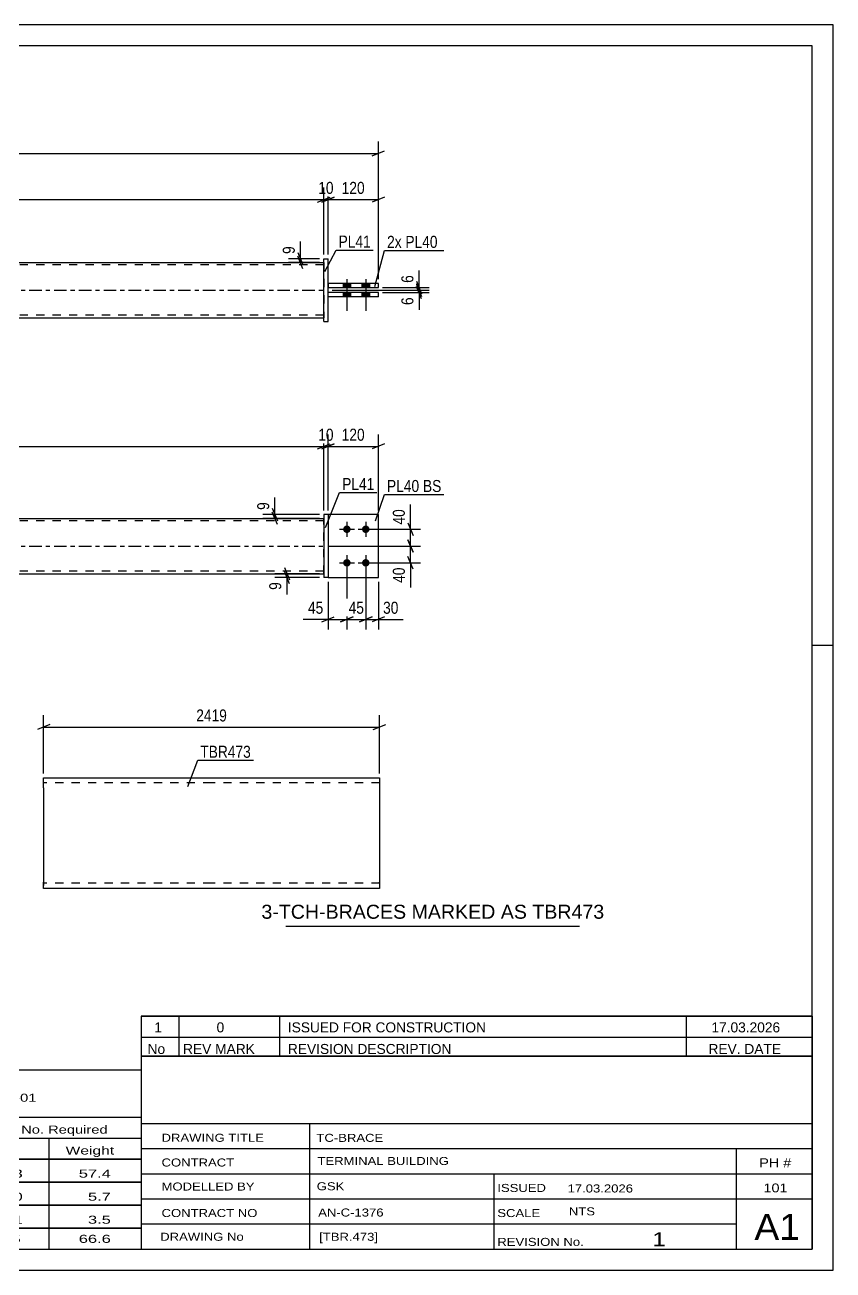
# Model space of a CAD drawing. Header units: millimetres. Extents: x 0 to 420, y 0 to 297.
# Drawn here: x 227.3 to 420, y 0 to 297 of the extents above; entities that cross this region are included whole.
import ezdxf

# ---------------------------------------------------------------- set-up
doc = ezdxf.new("R2010")
doc.units = ezdxf.units.MM
doc.linetypes.add('DXK_LINE_DOT2', pattern=[3.9198, 1.9599, -1.9599])
doc.linetypes.add('DXK_LINE_DOT3', pattern=[5.9187, 2.979, -0.9799, 0.9799, -0.9799])
doc.styles.add('Arial', font='ARIAL.TTF', dxfattribs={"height": 0.2})
doc.styles.add('Arial Narrow', font='ARIALN.TTF', dxfattribs={"height": 0.2})

# ---------------------------------------------------------------- blocks, each defined once
blk = doc.blocks.new('Unknown-582683699-1127')
at = {"color": 5, "linetype": 'Continuous'}
for p, q in [((420, 297), (0, 297)), ((420, 0), (420, 297)), ((415, 292), (5, 292)), ((415, 5), (415, 292)), ((420, 149), (415, 149)), ((5, 5), (415, 5)), ((0, 0), (420, 0))]:
    blk.add_line(p, q, dxfattribs=at)
blk = doc.blocks.new('Part-582683699-1392 - 1364')
at = {"color": 7, "linetype": 'DXK_LINE_DOT2'}
for p, q in [((311.57, 180.2), (299.57, 180.2)), ((299.57, 180.2), (299.57, 165.2)), ((311.57, 165.2), (311.57, 180.2)), ((299.57, 165.2), (311.57, 165.2))]:
    blk.add_line(p, q, dxfattribs=at)
blk = doc.blocks.new('Part-582683699-1413 - 1364')
at = {"color": 2, "linetype": 'Continuous'}
for p, q in [((299.57, 180.2), (298.57, 180.2)), ((298.57, 180.2), (298.57, 165.2)), ((299.57, 180.2), (299.57, 165.2)), ((299.57, 165.2), (298.57, 165.2))]:
    blk.add_line(p, q, dxfattribs=at)
blk = doc.blocks.new('Part-582683699-1397 - 1364')
at = {"color": 2, "linetype": 'Continuous'}
for p, q in [((311.57, 180.2), (299.57, 180.2)), ((311.57, 165.2), (311.57, 180.2)), ((299.57, 165.2), (311.57, 165.2))]:
    blk.add_line(p, q, dxfattribs=at)
at = {"color": 7, "linetype": 'DXK_LINE_DOT2'}
blk.add_line((299.57, 180.2), (299.57, 165.2), dxfattribs=at)
blk = doc.blocks.new('Part-582683699-1412 - 1364')
at = {"linetype": 'Continuous'}
blk.add_hatch(color=2, dxfattribs=at).paths.add_polyline_path([(152.47, 179.3), (151.67, 180.7), (153.27, 180.7)])
at = {"color": 2, "linetype": 'Continuous'}
for p, q in [((122.47, 179.3), (210.47, 179.3)), ((152.47, 179.3), (151.67, 180.7)), ((151.67, 180.7), (153.27, 180.7)), ((153.27, 180.7), (152.47, 179.3)), ((210.57, 179.3), (298.57, 179.3)), ((122.47, 166.1), (210.47, 166.1)), ((210.57, 166.1), (298.57, 166.1))]:
    blk.add_line(p, q, dxfattribs=at)
at = {"color": 7, "linetype": 'DXK_LINE_DOT2'}
for p, q in [((122.47, 166.1), (122.47, 179.3)), ((210.47, 178.7), (122.47, 178.7)), ((298.57, 178.7), (210.57, 178.7)), ((298.57, 166.1), (298.57, 179.3)), ((210.47, 166.7), (122.47, 166.7)), ((298.57, 166.7), (210.57, 166.7))]:
    blk.add_line(p, q, dxfattribs=at)
at = {"color": 7, "linetype": 'DXK_LINE_DOT3'}
for p, q in [((122.47, 172.7), (210.47, 172.7)), ((210.57, 172.7), (298.57, 172.7))]:
    blk.add_line(p, q, dxfattribs=at)
at = {"color": 2, "linetype": 'Continuous'}
blk.add_circle((152.47, 180.2), 1, dxfattribs=at)
blk = doc.blocks.new('Bolt-582683699-1425 - 1364')
at = {"linetype": 'Continuous'}
for points in [[(304.07, 177.6, -1), (304.07, 175.8, -1)], [(308.57, 177.6, -1), (308.57, 175.8, -1)], [(304.07, 169.6, -1), (304.07, 167.8, -1)], [(308.57, 169.6, -1), (308.57, 167.8, -1)]]:
    blk.add_hatch(color=1, dxfattribs=at).paths.add_polyline_path(points)
at = {"color": 1, "linetype": 'Continuous'}
for p, q in [((304.07, 178.5), (304.07, 174.9)), ((308.57, 178.5), (308.57, 174.9)), ((302.27, 176.7), (305.87, 176.7)), ((306.77, 176.7), (310.37, 176.7)), ((304.07, 170.5), (304.07, 166.9)), ((308.57, 170.5), (308.57, 166.9)), ((302.27, 168.7), (305.87, 168.7)), ((306.77, 168.7), (310.37, 168.7))]:
    blk.add_line(p, q, dxfattribs=at)
blk = doc.blocks.new('Part-582683699-1801 - 1765')
at = {"color": 2, "linetype": 'Continuous'}
for p, q in [((311.57, 235.34), (299.57, 235.34)), ((299.57, 235.34), (299.57, 234.34)), ((311.57, 234.34), (311.57, 235.34)), ((299.57, 234.34), (311.57, 234.34))]:
    blk.add_line(p, q, dxfattribs=at)
blk = doc.blocks.new('Bolt-582683699-1770 - 1765')
at = {"linetype": 'Continuous'}
for points in [[(304.97, 235.34), (303.17, 235.34), (303.17, 234.34), (304.97, 234.34)], [(304.97, 235.34), (303.17, 235.34), (303.17, 234.34), (304.97, 234.34)], [(309.47, 235.34), (307.67, 235.34), (307.67, 234.34), (309.47, 234.34)], [(309.47, 235.34), (307.67, 235.34), (307.67, 234.34), (309.47, 234.34)], [(304.97, 233.14), (303.17, 233.14), (303.17, 232.14), (304.97, 232.14)], [(304.97, 233.14), (303.17, 233.14), (303.17, 232.14), (304.97, 232.14)], [(309.47, 233.14), (307.67, 233.14), (307.67, 232.14), (309.47, 232.14)], [(309.47, 233.14), (307.67, 233.14), (307.67, 232.14), (309.47, 232.14)]]:
    blk.add_hatch(color=1, dxfattribs=at).paths.add_polyline_path(points)
at = {"color": 1, "linetype": 'Continuous'}
for p, q in [((303.17, 235.34), (303.17, 234.34)), ((303.17, 235.34), (303.17, 234.34)), ((304.07, 236.34), (304.07, 228.84)), ((304.07, 236.34), (304.07, 228.84)), ((304.97, 235.34), (304.97, 234.34)), ((304.97, 235.34), (304.97, 234.34)), ((307.67, 235.34), (307.67, 234.34)), ((307.67, 235.34), (307.67, 234.34)), ((308.57, 236.34), (308.57, 228.84)), ((308.57, 236.34), (308.57, 228.84)), ((309.47, 235.34), (309.47, 234.34)), ((309.47, 235.34), (309.47, 234.34)), ((303.17, 233.14), (303.17, 232.14)), ((303.17, 233.14), (303.17, 232.14)), ((304.97, 233.14), (304.97, 232.14)), ((304.97, 233.14), (304.97, 232.14)), ((307.67, 233.14), (307.67, 232.14)), ((307.67, 233.14), (307.67, 232.14)), ((309.47, 233.14), (309.47, 232.14)), ((309.47, 233.14), (309.47, 232.14))]:
    blk.add_line(p, q, dxfattribs=at)
blk = doc.blocks.new('Part-582683699-1796 - 1765')
at = {"color": 2, "linetype": 'Continuous'}
for p, q in [((298.57, 226.24), (298.57, 241.24)), ((298.57, 241.24), (299.57, 241.24)), ((299.57, 226.24), (299.57, 241.24)), ((298.57, 226.24), (299.57, 226.24))]:
    blk.add_line(p, q, dxfattribs=at)
blk = doc.blocks.new('Part-582683699-1806 - 1765')
at = {"color": 2, "linetype": 'Continuous'}
for p, q in [((299.57, 232.14), (299.57, 233.14)), ((311.57, 233.14), (299.57, 233.14)), ((311.57, 232.14), (299.57, 232.14)), ((311.57, 232.14), (311.57, 233.14))]:
    blk.add_line(p, q, dxfattribs=at)
blk = doc.blocks.new('Part-582683699-1811 - 1765')
at = {"linetype": 'Continuous'}
blk.add_hatch(color=2, dxfattribs=at).paths.add_polyline_path([(152.47, 233.74), (151.67, 235.14), (153.27, 235.14)])
at = {"color": 2, "linetype": 'Continuous'}
for p, q in [((122.47, 240.34), (210.47, 240.34)), ((210.57, 240.34), (298.57, 240.34)), ((152.47, 233.74), (151.67, 235.14)), ((151.67, 235.14), (153.27, 235.14)), ((153.27, 235.14), (152.47, 233.74)), ((122.47, 227.14), (210.47, 227.14)), ((210.57, 227.14), (298.57, 227.14))]:
    blk.add_line(p, q, dxfattribs=at)
at = {"color": 7, "linetype": 'DXK_LINE_DOT2'}
for p, q in [((122.47, 227.14), (122.47, 240.34)), ((210.47, 239.74), (122.47, 239.74)), ((298.57, 239.74), (210.57, 239.74)), ((298.57, 240.34), (298.57, 227.14)), ((210.47, 227.74), (122.47, 227.74)), ((298.57, 227.74), (210.57, 227.74))]:
    blk.add_line(p, q, dxfattribs=at)
at = {"color": 7, "linetype": 'DXK_LINE_DOT3'}
for p, q in [((122.47, 233.74), (210.47, 233.74)), ((210.57, 233.74), (298.57, 233.74))]:
    blk.add_line(p, q, dxfattribs=at)
at = {"color": 2, "linetype": 'Continuous'}
blk.add_circle((152.47, 234.64), 1, dxfattribs=at)
blk = doc.blocks.new('Part-582683699-2281 - 2275')
at = {"color": 2, "linetype": 'Continuous'}
for p, q in [((231.76, 115.05), (231.76, 117.45)), ((231.76, 117.45), (271.76, 117.45)), ((271.86, 117.45), (311.86, 117.45)), ((311.86, 117.45), (311.86, 117.27)), ((311.86, 117.27), (311.86, 115.05)), ((231.76, 115.05), (231.76, 92.54)), ((311.86, 115.05), (311.86, 91.05)), ((231.76, 91.24), (231.76, 92.54)), ((231.76, 91.05), (231.76, 91.24)), ((271.76, 91.05), (231.76, 91.05)), ((311.86, 91.05), (271.86, 91.05))]:
    blk.add_line(p, q, dxfattribs=at)
at = {"color": 7, "linetype": 'DXK_LINE_DOT2'}
for p, q in [((271.76, 116.25), (231.76, 116.25)), ((311.86, 116.25), (271.86, 116.25)), ((311.86, 116.75), (311.86, 115.05)), ((231.76, 92.54), (231.76, 91.76)), ((231.76, 92.25), (231.76, 92.35)), ((271.76, 92.25), (231.76, 92.25)), ((311.86, 92.25), (271.86, 92.25)), ((311.86, 92.35), (311.86, 92.54)), ((311.86, 92.25), (311.86, 92.35)), ((311.86, 92.25), (311.86, 92.35))]:
    blk.add_line(p, q, dxfattribs=at)
blk = doc.blocks.new('StraightDimension-582683699-1557 - 1364')
at = {"color": 7, "linetype": 'Continuous'}
for p, q in [((289.17, 167.6), (290.37, 164.6)), ((290.37, 163.7), (289.17, 166.7)), ((297.57, 166.1), (286.92, 166.1)), ((297.57, 165.2), (286.92, 165.2)), ((289.77, 165.2), (289.77, 166.1))]:
    blk.add_line(p, q, dxfattribs=at)
at = {"color": 0}
blk.add_wipeout([(289.02, 164.67), (284.82, 164.67), (284.82, 161.65), (289.02, 161.65)], dxfattribs=at)
at = {"color": 7, "linetype": 'Continuous'}
blk.add_line((289.77, 165.2), (289.77, 161.12), dxfattribs=at)
blk.add_line((289.77, 165.2), (289.77, 161.12), dxfattribs=at)
at = {"color": 3, "style": 'Arial Narrow'}
blk.add_text('9', height=2.86, rotation=90.0002, dxfattribs=at).set_placement((288.42, 162.25))
blk = doc.blocks.new('StraightDimension-582683699-1489 - 1364')
at = {"color": 7, "linetype": 'Continuous'}
for p, q in [((299.57, 172.7), (321.64, 172.7)), ((318.64, 174.2), (319.84, 171.2)), ((319.24, 168.7), (319.24, 172.7)), ((319.84, 167.2), (318.64, 170.2)), ((309.57, 168.7), (321.64, 168.7))]:
    blk.add_line(p, q, dxfattribs=at)
at = {"color": 0}
blk.add_wipeout([(318.49, 168.17), (314.29, 168.17), (314.29, 163.32), (318.49, 163.32)], dxfattribs=at)
at = {"color": 7, "linetype": 'Continuous'}
blk.add_line((319.24, 168.7), (319.24, 162.79), dxfattribs=at)
blk.add_line((319.24, 168.7), (319.24, 162.79), dxfattribs=at)
at = {"color": 3, "style": 'Arial Narrow'}
blk.add_text('40', height=2.863, rotation=90.0002, dxfattribs=at).set_placement((317.89, 163.92))
blk = doc.blocks.new('StraightDimension-582683699-1692 - 1364')
at = {"color": 7, "linetype": 'Continuous'}
for p, q in [((122.47, 181.2), (122.47, 199.32)), ((298.57, 181.2), (298.57, 199.32)), ((123.97, 197.07), (120.97, 195.87)), ((122.47, 196.47), (298.57, 196.47)), ((297.07, 195.87), (300.07, 197.07))]:
    blk.add_line(p, q, dxfattribs=at)
at = {"color": 0}
blk.add_wipeout([(214.78, 197.22), (214.78, 201.42), (206.27, 201.42), (206.27, 197.22)], dxfattribs=at)
at = {"color": 3, "style": 'Arial Narrow'}
blk.add_text('2419', height=2.863, dxfattribs=at).set_placement((206.87, 197.82))
blk = doc.blocks.new('StraightDimension-582683699-1517 - 1364')
at = {"color": 7, "linetype": 'Continuous'}
for p, q in [((304.07, 167.7), (304.07, 152.8)), ((299.57, 164.2), (299.57, 152.8)), ((298.07, 154.6), (301.07, 155.8)), ((299.57, 155.2), (304.07, 155.2)), ((305.57, 155.8), (302.57, 154.6))]:
    blk.add_line(p, q, dxfattribs=at)
at = {"color": 0}
blk.add_wipeout([(299.05, 155.95), (299.05, 160.15), (294.19, 160.15), (294.19, 155.95)], dxfattribs=at)
at = {"color": 7, "linetype": 'Continuous'}
blk.add_line((299.57, 155.2), (293.67, 155.2), dxfattribs=at)
blk.add_line((299.57, 155.2), (293.67, 155.2), dxfattribs=at)
at = {"color": 3, "style": 'Arial Narrow'}
blk.add_text('45', height=2.863, dxfattribs=at).set_placement((294.79, 156.55))
blk = doc.blocks.new('StraightDimension-582683699-1459 - 1364')
at = {"color": 7, "linetype": 'Continuous'}
for p, q in [((286.29, 181.7), (287.49, 178.7)), ((297.57, 180.2), (284.04, 180.2)), ((297.57, 179.3), (284.04, 179.3)), ((287.49, 177.8), (286.29, 180.8)), ((286.89, 179.3), (286.89, 180.2))]:
    blk.add_line(p, q, dxfattribs=at)
at = {"color": 0}
blk.add_wipeout([(286.14, 183.75), (281.94, 183.75), (281.94, 180.72), (286.14, 180.72)], dxfattribs=at)
at = {"color": 7, "linetype": 'Continuous'}
blk.add_line((286.89, 180.2), (286.89, 184.28), dxfattribs=at)
blk.add_line((286.89, 180.2), (286.89, 184.28), dxfattribs=at)
at = {"color": 3, "style": 'Arial Narrow'}
blk.add_text('9', height=2.86, rotation=90.0002, dxfattribs=at).set_placement((285.54, 181.32))
blk = doc.blocks.new('StraightDimension-582683699-1470 - 1364')
at = {"color": 7, "linetype": 'Continuous'}
for p, q in [((309.57, 176.7), (321.64, 176.7)), ((318.64, 178.2), (319.84, 175.2)), ((319.24, 172.7), (319.24, 176.7)), ((299.57, 172.7), (321.64, 172.7)), ((319.84, 171.2), (318.64, 174.2))]:
    blk.add_line(p, q, dxfattribs=at)
at = {"color": 0}
blk.add_wipeout([(318.49, 182.08), (314.29, 182.08), (314.29, 177.22), (318.49, 177.22)], dxfattribs=at)
at = {"color": 7, "linetype": 'Continuous'}
blk.add_line((319.24, 176.7), (319.24, 182.6), dxfattribs=at)
blk.add_line((319.24, 176.7), (319.24, 182.6), dxfattribs=at)
at = {"color": 3, "style": 'Arial Narrow'}
blk.add_text('40', height=2.863, rotation=90.0002, dxfattribs=at).set_placement((317.89, 177.82))
blk = doc.blocks.new('StraightDimension-582683699-1533 - 1364')
at = {"color": 7, "linetype": 'Continuous'}
for p, q in [((304.07, 167.7), (304.07, 152.8)), ((308.57, 167.7), (308.57, 152.8)), ((302.57, 154.6), (305.57, 155.8)), ((304.07, 155.2), (308.57, 155.2)), ((310.07, 155.8), (307.07, 154.6))]:
    blk.add_line(p, q, dxfattribs=at)
at = {"color": 0}
blk.add_wipeout([(308.75, 155.95), (308.75, 160.15), (303.89, 160.15), (303.89, 155.95)], dxfattribs=at)
at = {"color": 3, "style": 'Arial Narrow'}
blk.add_text('45', height=2.863, dxfattribs=at).set_placement((304.49, 156.55))
blk = doc.blocks.new('StraightDimension-582683699-1543 - 1364')
at = {"color": 7, "linetype": 'Continuous'}
for p, q in [((308.57, 167.7), (308.57, 152.8)), ((311.57, 164.2), (311.57, 152.8)), ((307.07, 154.6), (310.07, 155.8)), ((308.57, 155.2), (311.57, 155.2)), ((313.07, 155.8), (310.07, 154.6))]:
    blk.add_line(p, q, dxfattribs=at)
at = {"color": 0}
blk.add_wipeout([(316.95, 155.95), (316.95, 160.15), (312.1, 160.15), (312.1, 155.95)], dxfattribs=at)
at = {"color": 7, "linetype": 'Continuous'}
blk.add_line((311.57, 155.2), (317.48, 155.2), dxfattribs=at)
blk.add_line((311.57, 155.2), (317.48, 155.2), dxfattribs=at)
at = {"color": 3, "style": 'Arial Narrow'}
blk.add_text('30', height=2.863, dxfattribs=at).set_placement((312.7, 156.55))
blk = doc.blocks.new('StraightDimension-582683699-1675 - 1364')
at = {"color": 7, "linetype": 'Continuous'}
for p, q in [((298.57, 181.2), (298.57, 199.32)), ((299.57, 181.2), (299.57, 199.32)), ((297.07, 195.87), (300.07, 197.07)), ((301.07, 197.07), (298.07, 195.87)), ((298.57, 196.47), (299.57, 196.47))]:
    blk.add_line(p, q, dxfattribs=at)
at = {"color": 0}
blk.add_wipeout([(301.5, 197.22), (301.5, 201.42), (296.64, 201.42), (296.64, 197.22)], dxfattribs=at)
at = {"color": 3, "style": 'Arial Narrow'}
blk.add_text('10', height=2.863, dxfattribs=at).set_placement((297.24, 197.82))
blk = doc.blocks.new('StraightDimension-582683699-1653 - 1364')
at = {"color": 7, "linetype": 'Continuous'}
for p, q in [((299.57, 181.2), (299.57, 199.32)), ((311.57, 181.2), (311.57, 199.32)), ((298.07, 195.87), (301.07, 197.07)), ((299.57, 196.47), (311.57, 196.47)), ((313.07, 197.07), (310.07, 195.87))]:
    blk.add_line(p, q, dxfattribs=at)
at = {"color": 0}
blk.add_wipeout([(308.91, 197.22), (308.91, 201.42), (302.23, 201.42), (302.23, 197.22)], dxfattribs=at)
at = {"color": 3, "style": 'Arial Narrow'}
blk.add_text('120', height=2.863, dxfattribs=at).set_placement((302.83, 197.82))
blk = doc.blocks.new('StraightDimension-582683699-1865 - 1765')
at = {"color": 7, "linetype": 'Continuous'}
for p, q in [((298.07, 254.74), (301.07, 255.94)), ((299.57, 242.24), (299.57, 258.19)), ((313.07, 255.94), (310.07, 254.74)), ((311.57, 236.34), (311.57, 258.19)), ((299.57, 255.34), (311.57, 255.34))]:
    blk.add_line(p, q, dxfattribs=at)
at = {"color": 0}
blk.add_wipeout([(308.91, 256.09), (308.91, 260.29), (302.23, 260.29), (302.23, 256.09)], dxfattribs=at)
at = {"color": 3, "style": 'Arial Narrow'}
blk.add_text('120', height=2.863, dxfattribs=at).set_placement((302.83, 256.69))
blk = doc.blocks.new('StraightDimension-582683699-1855 - 1765')
at = {"color": 7, "linetype": 'Continuous'}
for p, q in [((297.07, 254.74), (300.07, 255.94)), ((301.07, 255.94), (298.07, 254.74)), ((298.57, 242.24), (298.57, 258.19)), ((299.57, 242.24), (299.57, 258.19)), ((298.57, 255.34), (299.57, 255.34))]:
    blk.add_line(p, q, dxfattribs=at)
at = {"color": 0}
blk.add_wipeout([(301.5, 256.09), (301.5, 260.29), (296.64, 260.29), (296.64, 256.09)], dxfattribs=at)
at = {"color": 3, "style": 'Arial Narrow'}
blk.add_text('10', height=2.863, dxfattribs=at).set_placement((297.24, 256.69))
blk = doc.blocks.new('StraightDimension-582683699-1814 - 1765')
at = {"color": 7, "linetype": 'Continuous'}
for p, q in [((109.47, 236.34), (109.47, 269.19)), ((311.57, 236.34), (311.57, 269.19)), ((110.97, 266.94), (107.97, 265.74)), ((109.47, 266.34), (311.57, 266.34)), ((310.07, 265.74), (313.07, 266.94))]:
    blk.add_line(p, q, dxfattribs=at)
at = {"color": 0}
blk.add_wipeout([(214.78, 267.09), (214.78, 271.29), (206.27, 271.29), (206.27, 267.09)], dxfattribs=at)
at = {"color": 3, "style": 'Arial Narrow'}
blk.add_text('2679', height=2.863, dxfattribs=at).set_placement((206.87, 267.69))
blk = doc.blocks.new('StraightDimension-582683699-1845 - 1765')
at = {"color": 7, "linetype": 'Continuous'}
for p, q in [((123.97, 255.94), (120.97, 254.74)), ((122.47, 242.24), (122.47, 258.19)), ((297.07, 254.74), (300.07, 255.94)), ((298.57, 242.24), (298.57, 258.19)), ((122.47, 255.34), (298.57, 255.34))]:
    blk.add_line(p, q, dxfattribs=at)
at = {"color": 0}
blk.add_wipeout([(214.78, 256.09), (214.78, 260.29), (206.27, 260.29), (206.27, 256.09)], dxfattribs=at)
at = {"color": 3, "style": 'Arial Narrow'}
blk.add_text('2419', height=2.863, dxfattribs=at).set_placement((206.87, 256.69))
blk = doc.blocks.new('StraightDimension-582683699-1940 - 1765')
at = {"color": 7, "linetype": 'Continuous'}
for p, q in [((320.67, 235.84), (321.87, 232.84)), ((321.87, 232.24), (320.67, 235.24)), ((300.57, 233.74), (323.67, 233.74)), ((312.57, 234.34), (323.67, 234.34)), ((321.27, 233.74), (321.27, 234.34))]:
    blk.add_line(p, q, dxfattribs=at)
at = {"color": 0}
blk.add_wipeout([(320.52, 237.9), (316.32, 237.9), (316.32, 234.87), (320.52, 234.87)], dxfattribs=at)
at = {"color": 7, "linetype": 'Continuous'}
blk.add_line((321.27, 234.34), (321.27, 238.42), dxfattribs=at)
blk.add_line((321.27, 234.34), (321.27, 238.42), dxfattribs=at)
at = {"color": 3, "style": 'Arial Narrow'}
blk.add_text('6', height=2.86, rotation=90.0002, dxfattribs=at).set_placement((319.92, 235.47))
blk = doc.blocks.new('StraightDimension-582683699-1931 - 1765')
at = {"color": 7, "linetype": 'Continuous'}
for p, q in [((320.67, 235.24), (321.87, 232.24)), ((321.87, 231.64), (320.67, 234.64)), ((300.57, 233.74), (323.67, 233.74)), ((312.57, 233.14), (323.67, 233.14)), ((321.27, 233.14), (321.27, 233.74))]:
    blk.add_line(p, q, dxfattribs=at)
at = {"color": 0}
blk.add_wipeout([(320.52, 232.62), (316.32, 232.62), (316.32, 229.59), (320.52, 229.59)], dxfattribs=at)
at = {"color": 7, "linetype": 'Continuous'}
blk.add_line((321.27, 233.14), (321.27, 229.07), dxfattribs=at)
blk.add_line((321.27, 233.14), (321.27, 229.07), dxfattribs=at)
at = {"color": 3, "style": 'Arial Narrow'}
blk.add_text('6', height=2.86, rotation=90.0002, dxfattribs=at).set_placement((319.92, 230.19))
blk = doc.blocks.new('StraightDimension-582683699-1950 - 1765')
at = {"color": 7, "linetype": 'Continuous'}
for p, q in [((297.57, 241.24), (290.14, 241.24)), ((292.39, 242.74), (293.59, 239.74)), ((293.59, 238.84), (292.39, 241.84)), ((292.99, 240.34), (292.99, 241.24)), ((297.57, 240.34), (290.14, 240.34))]:
    blk.add_line(p, q, dxfattribs=at)
at = {"color": 0}
blk.add_wipeout([(292.24, 244.8), (288.04, 244.8), (288.04, 241.77), (292.24, 241.77)], dxfattribs=at)
at = {"color": 7, "linetype": 'Continuous'}
blk.add_line((292.99, 241.24), (292.99, 245.32), dxfattribs=at)
blk.add_line((292.99, 241.24), (292.99, 245.32), dxfattribs=at)
at = {"color": 3, "style": 'Arial Narrow'}
blk.add_text('9', height=2.86, rotation=90.0002, dxfattribs=at).set_placement((291.64, 242.37))
blk = doc.blocks.new('StraightDimension-582683699-2286 - 2275')
at = {"color": 7, "linetype": 'Continuous'}
for p, q in [((231.76, 118.45), (231.76, 132.36)), ((311.86, 118.45), (311.86, 132.36)), ((233.26, 130.11), (230.26, 128.91)), ((231.76, 129.51), (311.86, 129.51)), ((310.36, 128.91), (313.36, 130.11))]:
    blk.add_line(p, q, dxfattribs=at)
at = {"color": 0}
blk.add_wipeout([(276.06, 130.26), (276.06, 134.46), (267.55, 134.46), (267.55, 130.26)], dxfattribs=at)
at = {"color": 3, "style": 'Arial Narrow'}
blk.add_text('2419', height=2.863, dxfattribs=at).set_placement((268.15, 130.86))
blk = doc.blocks.new('Unknown-582683699-4034')
at = {"color": 7, "linetype": 'Continuous'}
for p, q in [((95, 47.75), (255, 47.75)), ((95, 36.5), (95, 47.75)), ((255, 47.75), (255, 36.5)), ((95, 36.5), (255, 36.5)), ((95, 36.5), (95, 31.5)), ((255, 36.5), (255, 31.5)), ((95, 31.5), (255, 31.5)), ((95, 31.5), (95, 26.5)), ((119, 31.5), (119, 26.5)), ((154.5, 31.5), (154.5, 26.5)), ((180.5, 31.5), (180.5, 26.5)), ((193.5, 31.5), (193.5, 26.5)), ((211, 31.5), (211, 26.5)), ((233, 31.5), (233, 26.5)), ((255, 31.5), (255, 26.5)), ((95, 26.5), (255, 26.5)), ((95, 26.45), (95, 21.05)), ((95, 26.45), (255, 26.45)), ((119, 26.5), (119, 21)), ((154.5, 26.5), (154.5, 21)), ((180.5, 26.5), (180.5, 21)), ((193.5, 26.5), (193.5, 21)), ((211, 26.5), (211, 21)), ((233, 26.5), (233, 21)), ((255, 26.45), (255, 21.05)), ((95, 21.05), (255, 21.05)), ((95, 20.95), (95, 15.55)), ((95, 20.95), (255, 20.95)), ((119, 21), (119, 15.5)), ((154.5, 21), (154.5, 15.5)), ((180.5, 21), (180.5, 15.5)), ((193.5, 21), (193.5, 15.5)), ((211, 21), (211, 15.5)), ((233, 21), (233, 15.5)), ((255, 20.95), (255, 15.55)), ((95, 15.55), (255, 15.55)), ((95, 15.45), (95, 10.05)), ((95, 15.45), (255, 15.45)), ((119, 15.5), (119, 10)), ((154.5, 15.5), (154.5, 10)), ((180.5, 15.5), (180.5, 10)), ((193.5, 15.5), (193.5, 10)), ((211, 15.5), (211, 10)), ((233, 15.5), (233, 10)), ((255, 15.45), (255, 10.05)), ((95, 10.05), (255, 10.05)), ((95, 10), (255, 10)), ((95, 10), (95, 5)), ((211, 10), (211, 5)), ((233, 10), (233, 5)), ((255, 10), (255, 5)), ((95, 5), (255, 5))]:
    blk.add_line(p, q, dxfattribs=at)
at = {"color": 7, "style": 'Arial Narrow'}
for s, height, width, p in [('GENERAL NOTES & WELD DETAILS :', 2.8633, 1.4, (96.15, 40.06)), ('REFER TYP DRAWING TYP-01', 1.9089, 1.6, (179.7, 40.16)), ("MATERIAL LIST FOR ASSEMBLY MK'D", 1.9089, 1.6, (96.15, 32.56)), ('TBR473', 1.909, 1.794707, (187.59, 32.47)), ('3', 1.91, 1.794707, (217.08, 32.56)), ('No. Required', 1.9089, 1.6, (226.41, 32.56)), ('Mark', 1.909, 1.7, (96.34, 27.5)), ('Profile', 1.909, 1.7, (129.41, 27.5)), ('Material', 1.909, 1.7, (159.54, 27.56)), ('No.', 1.909, 1.7, (184.5, 27.56)), ('Length', 1.909, 1.7, (195, 27.56)), ('Area', 1.909, 1.7, (217.5, 27.56)), ('Weight', 1.909, 1.7, (237, 27.56))]:
    blk.add_text(s, height=height, dxfattribs=dict(at, width=width)).set_placement(p)
at = {"color": 7, "linetype": 'Continuous', "style": 'Arial Narrow'}
for s, height, width, p in [('TBR473', 1.909, 1.794707, (96.5, 22.06)), ('SHS132*6', 1.909, 1.794707, (121, 22.06)), ('E350', 1.909, 1.794707, (160.74, 22.06)), ('1', 1.91, 1.794707, (184.86, 22.06)), ('2419', 1.909, 1.794707, (197.58, 22.06)), ('1.3', 1.909, 1.794707, (221.32, 22.06)), ('57.4', 1.909, 1.794707, (240.14, 22.06)), ('PL40', 1.909, 1.794707, (96.5, 16.56)), ('PL10*120', 1.909, 1.794707, (121, 16.56)), ('E350', 1.909, 1.794707, (160.74, 16.56)), ('4', 1.91, 1.794707, (184.86, 16.56)), ('150', 1.909, 1.794707, (199.77, 16.56)), ('0.0', 1.909, 1.794707, (221.32, 16.56)), ('5.7', 1.909, 1.794707, (242.33, 16.56)), ('PL41', 1.909, 1.794707, (96.5, 11.06)), ('PL10*150', 1.909, 1.794707, (121, 11.06)), ('E350', 1.909, 1.794707, (160.74, 11.06)), ('2', 1.91, 1.794707, (184.86, 11.06)), ('150', 1.909, 1.794707, (199.77, 11.06)), ('0.1', 1.909, 1.794707, (221.32, 11.06)), ('3.5', 1.909, 1.794707, (242.33, 11.06)), ('Total', 1.909, 1.7, (197.33, 6.5)), ('1.5', 1.909, 1.794707, (220.83, 6.5)), ('66.6', 1.909, 1.794707, (240.14, 6.5))]:
    blk.add_text(s, height=height, dxfattribs=dict(at, width=width)).set_placement(p)
blk = doc.blocks.new('Unknown-582683699-4032')
at = {"color": 7, "linetype": 'Continuous'}
for p, q in [((255, 51.05), (255, 5)), ((255, 51.05), (415, 51.05)), ((415, 51), (415, 5)), ((255, 35), (415, 35)), ((295.14, 35), (295.14, 5)), ((255, 29), (415, 29)), ((397, 5.05), (397, 29.05)), ((255, 23), (415, 23)), ((339.14, 23), (339.14, 5)), ((255, 17), (415, 17)), ((255, 11), (397, 11)), ((255, 5), (415, 5))]:
    blk.add_line(p, q, dxfattribs=at)
at = {"color": 7, "style": 'Arial Narrow'}
for s, height, width, p in [('DRAWING TITLE', 1.9089, 1.425378, (259.88, 30.61)), ('TC-BRACE', 1.909, 1.425378, (296.81, 30.59)), ('TERMINAL BUILDING', 1.9089, 1.425378, (297.06, 25.07)), ('CONTRACT', 1.909, 1.425378, (259.88, 24.71)), ('MODELLED BY', 1.9089, 1.425378, (259.88, 18.98)), ('GSK', 1.909, 1.425378, (296.88, 19.04)), ('ISSUED', 1.909, 1.425378, (339.94, 18.64)), ('17.03.2026', 1.909, 1.425378, (356.69, 18.52)), ('CONTRACT NO', 1.9089, 1.425378, (259.88, 12.66)), ('AN-C-1376', 1.909, 1.425378, (297.23, 12.78)), ('SCALE', 1.909, 1.425378, (339.94, 12.65)), ('A1', 6.204, 1.25, (401.24, 7.2)), ('DRAWING No', 1.909, 1.425378, (259.56, 7)), ('[TBR.473]', 1.909, 1.425378, (297.46, 6.99)), ('1', 3.34, 1.5, (376.91, 5.68)), ('REVISION No.', 1.9089, 1.425378, (339.94, 5.77))]:
    blk.add_text(s, height=height, dxfattribs=dict(at, width=width)).set_placement(p)
at = {"color": 7, "linetype": 'Continuous', "style": 'Arial Narrow'}
for s, height, width, p in [('PH #', 2.1, 1.42538, (402.4, 24.55)), ('101', 2.1, 1.42538, (403.41, 18.55)), ('NTS', 1.909, 1.425378, (357, 13.05))]:
    blk.add_text(s, height=height, dxfattribs=dict(at, width=width)).set_placement(p)
blk = doc.blocks.new('Unknown-582683699-4033')
at = {"color": 7, "linetype": 'Continuous'}
for p, q in [((255, 60.55), (415, 60.55)), ((415, 60.55), (255, 60.55)), ((255, 60.55), (255, 55.55)), ((264, 60.55), (264, 55.55)), ((288, 60.55), (288, 55.55)), ((385, 60.55), (385, 55.55)), ((415, 60.55), (415, 55.55)), ((255, 55.55), (415, 55.55)), ((255, 55.55), (255, 51.05)), ((255, 55.55), (415, 55.55)), ((264, 55.55), (264, 51.05)), ((288, 55.55), (288, 51.05)), ((385, 55.55), (385, 51.05)), ((415, 55.55), (415, 51.05)), ((415, 51.05), (255, 51.05))]:
    blk.add_line(p, q, dxfattribs=at)
at = {"color": 7, "linetype": 'Continuous', "style": 'Arial Narrow'}
for s, height, width, p in [('1', 2.39, 1.196471, (258.16, 56.7)), ('0', 2.39, 1.196471, (273, 56.7)), ('ISSUED FOR CONSTRUCTION', 2.3861, 1.196471, (290, 56.7)), ('17.03.2026', 2.386, 1.196471, (391, 56.7)), ('No', 2.386, 1.2, (256.54, 51.55)), ('REV MARK', 2.386, 1.2, (265, 51.55)), ('REVISION DESCRIPTION', 2.3861, 1.2, (290, 51.55)), ('REV. DATE', 2.386, 1.2, (390.28, 51.55))]:
    blk.add_text(s, height=height, dxfattribs=dict(at, width=width)).set_placement(p)
blk = doc.blocks.new('Unknown-582683699-4035')
at = {"color": 7, "linetype": 'Continuous'}
blk.add_line((289.5, 82.05), (359.5, 82.05), dxfattribs=at)
at = {"color": 7, "style": 'Arial'}
blk.add_text('3-TCH-BRACES MARKED AS TBR473', height=3.3428, dxfattribs=at).set_placement((283.69, 83.8))
blk = doc.blocks.new('MarkSet-582683699-1756 - 1364')
at = {"color": 0}
blk.add_wipeout([(321.31, 185.59), (321.31, 188.59), (313.64, 188.59), (313.64, 185.59)], dxfattribs=at)
blk.add_wipeout([(321.31, 185.59), (321.31, 188.59), (313.64, 188.59), (313.64, 185.59)], dxfattribs=at)
at = {"color": 30, "linetype": 'Continuous'}
blk.add_line((310.91, 178.7), (313.04, 184.99), dxfattribs=at)
at = {"color": 0}
blk.add_wipeout([(326.59, 185.59), (326.59, 188.59), (322.21, 188.59), (322.21, 185.59)], dxfattribs=at)
blk.add_wipeout([(326.59, 185.59), (326.59, 188.59), (322.21, 188.59), (322.21, 185.59)], dxfattribs=at)
at = {"color": 30, "linetype": 'Continuous'}
blk.add_line((313.04, 184.99), (327.19, 184.99), dxfattribs=at)
at = {"color": 3, "style": 'Arial Narrow'}
for s, p in [('PL40', (313.64, 185.59)), ('BS', (322.21, 185.59))]:
    blk.add_text(s, height=2.863, dxfattribs=at).set_placement(p)
blk = doc.blocks.new('Mark-582683699-3896 - 1364')
at = {"color": 0}
blk.add_wipeout([(310.62, 186.05), (310.62, 189.05), (302.94, 189.05), (302.94, 186.05)], dxfattribs=at)
blk.add_wipeout([(310.62, 186.05), (310.62, 189.05), (302.94, 189.05), (302.94, 186.05)], dxfattribs=at)
at = {"color": 30, "linetype": 'Continuous'}
for p, q in [((298.97, 177.14), (302.34, 185.45)), ((302.34, 185.45), (311.22, 185.45))]:
    blk.add_line(p, q, dxfattribs=at)
at = {"color": 3, "style": 'Arial Narrow'}
blk.add_text('PL41', height=2.863, dxfattribs=at).set_placement((302.94, 186.05))
blk = doc.blocks.new('MarkSet-582683699-1988 - 1765')
at = {"color": 0}
blk.add_wipeout([(317.12, 243.82), (317.12, 246.82), (313.65, 246.82), (313.65, 243.82)], dxfattribs=at)
blk.add_wipeout([(317.12, 243.82), (317.12, 246.82), (313.65, 246.82), (313.65, 243.82)], dxfattribs=at)
at = {"color": 30, "linetype": 'Continuous'}
blk.add_line((310.73, 234.62), (313.05, 243.22), dxfattribs=at)
at = {"color": 0}
blk.add_wipeout([(325.7, 243.82), (325.7, 246.82), (318.02, 246.82), (318.02, 243.82)], dxfattribs=at)
blk.add_wipeout([(325.7, 243.82), (325.7, 246.82), (318.02, 246.82), (318.02, 243.82)], dxfattribs=at)
at = {"color": 30, "linetype": 'Continuous'}
blk.add_line((313.05, 243.22), (327.2, 243.22), dxfattribs=at)
at = {"color": 3, "style": 'Arial Narrow'}
for s, p in [('2x', (313.65, 243.82)), ('PL40', (318.02, 243.82))]:
    blk.add_text(s, height=2.863, dxfattribs=at).set_placement(p)
blk = doc.blocks.new('Mark-582683699-1792 - 1765')
at = {"color": 0}
blk.add_wipeout([(309.77, 243.9), (309.77, 246.9), (302.09, 246.9), (302.09, 243.9)], dxfattribs=at)
blk.add_wipeout([(309.77, 243.9), (309.77, 246.9), (302.09, 246.9), (302.09, 243.9)], dxfattribs=at)
at = {"color": 30, "linetype": 'Continuous'}
for p, q in [((298.8, 238.22), (301.49, 243.3)), ((301.49, 243.3), (310.37, 243.3))]:
    blk.add_line(p, q, dxfattribs=at)
at = {"color": 3, "style": 'Arial Narrow'}
blk.add_text('PL41', height=2.863, dxfattribs=at).set_placement((302.09, 243.9))
blk = doc.blocks.new('Mark-582683699-2277 - 2275')
at = {"color": 0}
blk.add_wipeout([(281.18, 122.2), (281.18, 125.2), (269.12, 125.2), (269.12, 122.2)], dxfattribs=at)
blk.add_wipeout([(281.18, 122.2), (281.18, 125.2), (269.12, 125.2), (269.12, 122.2)], dxfattribs=at)
at = {"color": 30, "linetype": 'Continuous'}
for p, q in [((266.18, 115.37), (268.52, 121.6)), ((268.52, 121.6), (281.78, 121.6))]:
    blk.add_line(p, q, dxfattribs=at)
at = {"color": 3, "style": 'Arial Narrow'}
blk.add_text('TBR473', height=2.863, dxfattribs=at).set_placement((269.12, 122.2))

msp = doc.modelspace()

# ---------------------------------------------------------------- block references
for name in ['Unknown-582683699-1127', 'Part-582683699-1796 - 1765', 'Part-582683699-1811 - 1765', 'Part-582683699-1801 - 1765', 'Bolt-582683699-1770 - 1765', 'Part-582683699-1806 - 1765', 'Part-582683699-1412 - 1364', 'Part-582683699-1413 - 1364', 'Part-582683699-1392 - 1364', 'Part-582683699-1397 - 1364', 'Bolt-582683699-1425 - 1364', 'Part-582683699-2281 - 2275', 'Unknown-582683699-4035', 'Unknown-582683699-4033', 'Unknown-582683699-4032', 'Unknown-582683699-4034']:
    msp.add_blockref(name, (0, 0))

# ---------------------------------------------------------------- next in the draw order: block references
for name in ['StraightDimension-582683699-1865 - 1765', 'StraightDimension-582683699-1692 - 1364', 'StraightDimension-582683699-1489 - 1364', 'StraightDimension-582683699-1557 - 1364', 'StraightDimension-582683699-2286 - 2275']:
    msp.add_blockref(name, (0, 0))

# ---------------------------------------------------------------- next in the draw order: block references
for name in ['StraightDimension-582683699-1855 - 1765', 'StraightDimension-582683699-1459 - 1364', 'StraightDimension-582683699-1470 - 1364', 'StraightDimension-582683699-1517 - 1364', 'Mark-582683699-2277 - 2275']:
    msp.add_blockref(name, (0, 0))

# ---------------------------------------------------------------- next in the draw order: block references
for name in ['StraightDimension-582683699-1814 - 1765', 'StraightDimension-582683699-1675 - 1364', 'StraightDimension-582683699-1533 - 1364']:
    msp.add_blockref(name, (0, 0))

# ---------------------------------------------------------------- next in the draw order: block references
for name in ['StraightDimension-582683699-1845 - 1765', 'StraightDimension-582683699-1940 - 1765', 'StraightDimension-582683699-1653 - 1364', 'StraightDimension-582683699-1543 - 1364']:
    msp.add_blockref(name, (0, 0))

# ---------------------------------------------------------------- next in the draw order: block references
for name in ['StraightDimension-582683699-1950 - 1765', 'StraightDimension-582683699-1931 - 1765', 'MarkSet-582683699-1756 - 1364']:
    msp.add_blockref(name, (0, 0))

# ---------------------------------------------------------------- next in the draw order: block references
for name in ['MarkSet-582683699-1988 - 1765', 'Mark-582683699-3896 - 1364']:
    msp.add_blockref(name, (0, 0))

# ---------------------------------------------------------------- next in the draw order: block references
msp.add_blockref('Mark-582683699-1792 - 1765', (0, 0))

doc.saveas('drawing.dxf')
